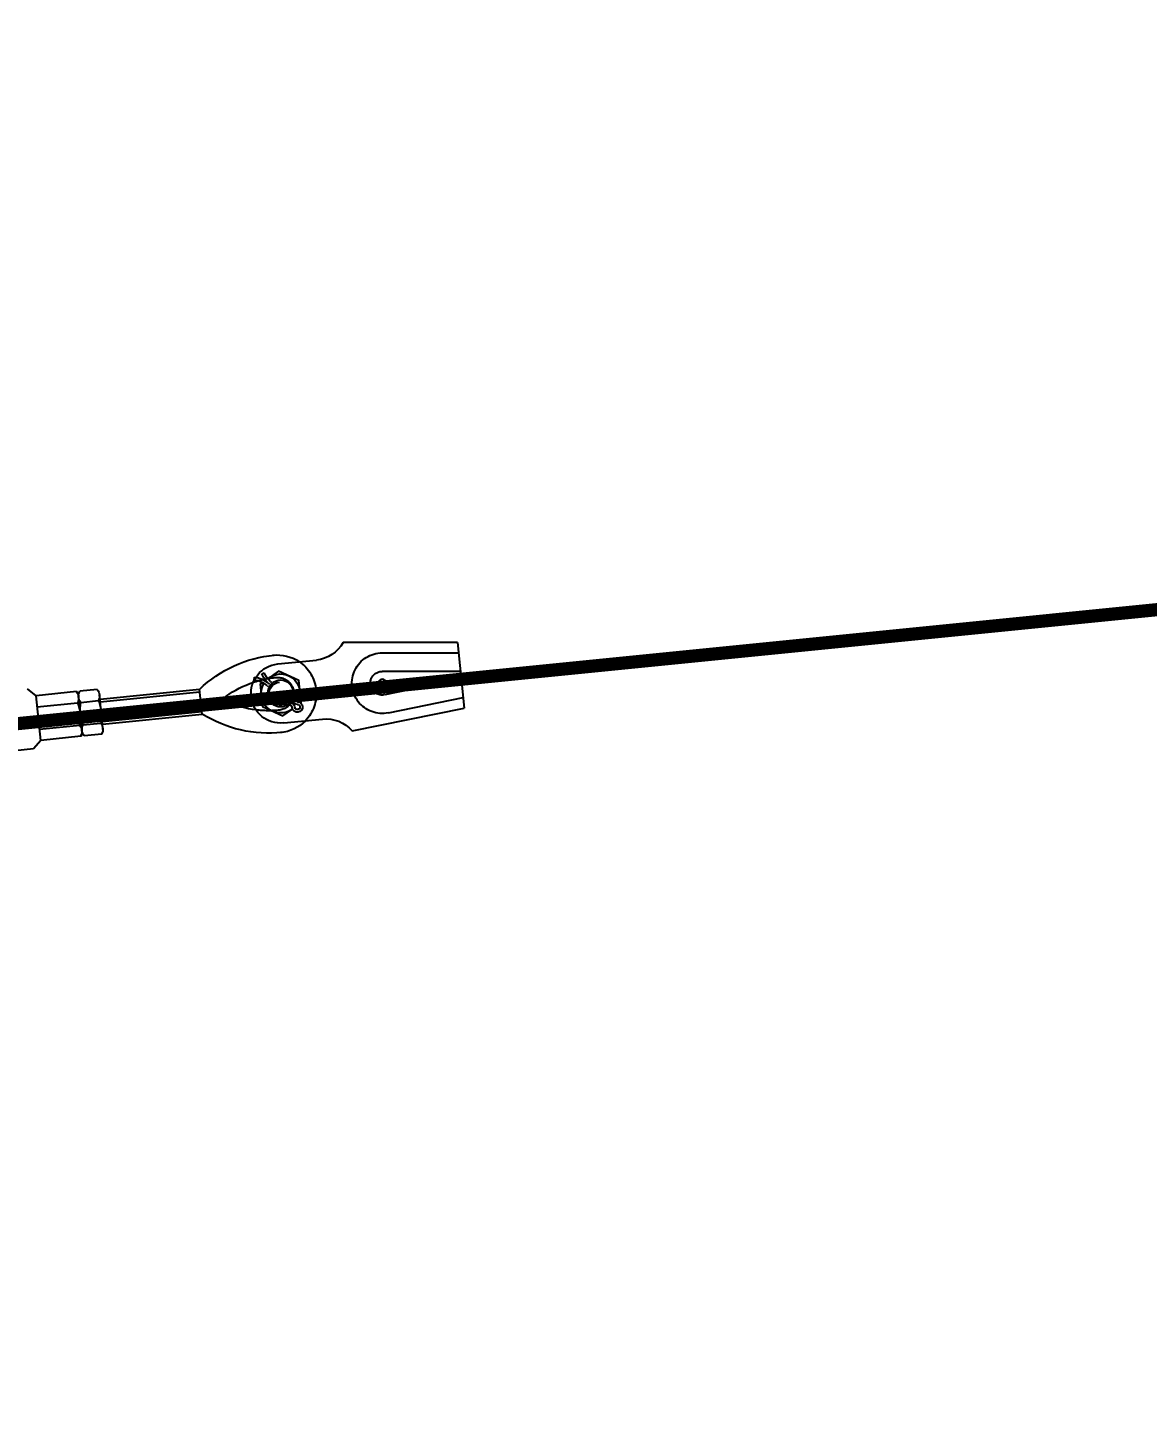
# Model space of a CAD drawing. Header units: millimetres. Extents: x -37020 to 35906, y -101 to 52234.
# Drawn here: x -151.437 to -150.587, y 319.739 to 320.787 of the extents above; entities that cross this region are included whole.
import ezdxf

# ---------------------------------------------------------------- set-up
doc = ezdxf.new("R2010")
doc.units = ezdxf.units.MM
doc.header["$PDMODE"] = 35
doc.header["$PDSIZE"] = 1
doc.linetypes.add('HIDDEN', pattern=[9.525, 6.35, -3.175])
doc.layers.add('Catenaria', color=2, linetype='Continuous')
doc.styles.add('Romans', font='romans.shx', dxfattribs={"width": 0.8})
doc.styles.get("Standard").update_dxf_attribs({"font": 'arial.ttf'})
doc.dimstyles.get("Standard").update_dxf_attribs({"dimtxt": 0.18, "dimasz": 0.18, "dimexe": 0.18, "dimexo": 0.0625, "dimgap": 0.09, "dimtad": 0, "dimtih": 1, "dimtoh": 1, "dimdec": 4, "dimzin": 0, "dimdsep": 46, "dimtxsty": 'Standard', "dimcen": 0.09, "dimadec": 0, "dimazin": 0, "dimtfac": 1, "dimtdec": 4, "dimtofl": 0, "dimtmove": 0, "dimatfit": 3, "dimfxl": 1, "dimtolj": 1, "dimtzin": 0, "dimarcsym": 0})

# ---------------------------------------------------------------- blocks, each defined once
blk = doc.blocks.new('A$C60C7134E')
at = {"layer": 'Catenaria', "color": 1}
for p, q in [((3.8922, -2.3704), (3.6453, -2.2181)), ((3.8942, -2.3786), (3.8922, -2.3704)), ((3.8942, -2.3786), (3.8763, -2.4076)), ((3.8897, -2.3858), (3.9158, -2.4019)), ((3.9203, -2.3947), (3.8942, -2.3786)), ((3.9202, -2.3973), (3.9047, -2.4225)), ((3.9203, -2.3947), (3.9202, -2.3973)), ((3.9225, -2.3961), (3.9202, -2.3973)), ((3.9339, -2.4031), (3.9225, -2.3961)), ((3.8763, -2.4076), (3.8681, -2.4095)), ((3.9024, -2.4237), (3.8763, -2.4076)), ((3.8807, -2.4003), (3.9068, -2.4165)), ((3.918, -2.4033), (3.9294, -2.4103)), ((3.9338, -2.4057), (3.9193, -2.4292)), ((3.9339, -2.4031), (3.9338, -2.4057)), ((3.9091, -2.4178), (3.9205, -2.4249)), ((3.93, -2.4119), (3.9947, -2.4518)), ((3.9311, -2.4102), (3.9958, -2.4501)), ((3.9047, -2.4225), (3.9024, -2.4237)), ((3.9047, -2.4225), (3.9046, -2.4251)), ((3.916, -2.4321), (3.9046, -2.4251)), ((3.9211, -2.4264), (3.9858, -2.4663)), ((3.9221, -2.4247), (3.9868, -2.4646)), ((3.9958, -2.4501), (3.9858, -2.4663)), ((4.0545, -2.4711), (4.0796, -2.4866)), ((4.1038, -2.4883), (4.1728, -2.5411)), ((4.0308, -2.5094), (4.056, -2.5249)), ((4.1465, -2.5837), (4.1728, -2.5411)), ((4.1465, -2.5837), (4.0683, -2.5457))]:
    blk.add_line(p, q, dxfattribs=at)
at = {"layer": 'Catenaria', "color": 1, "linetype": 'Continuous'}
for p, q in [((4.02, -2.4908), (4.0194, -2.4927)), ((4.0307, -2.491), (4.0317, -2.4908)), ((4.031, -2.493), (4.0319, -2.4928)), ((4.0233, -2.4973), (4.0246, -2.4988)), ((4.0316, -2.4949), (4.0326, -2.4947))]:
    blk.add_line(p, q, dxfattribs=at)
at = {"layer": 'Catenaria', "color": 1, "linetype": 'HIDDEN'}
for p, q in [((4.1226, -2.5127), (4.1686, -2.548)), ((4.1612, -2.5599), (4.1141, -2.5238)), ((4.1581, -2.5649), (4.1047, -2.539)), ((4.0986, -2.5516), (4.1507, -2.5769))]:
    blk.add_line(p, q, dxfattribs=at)
at = {"layer": 'Catenaria', "color": 1, "linetype": 'Continuous'}
for points in [[(4.0267, -2.4917), (4.0256, -2.4897), (4.0346, -2.4752), (4.0516, -2.4757), (4.0558, -2.4835)], [(4.0595, -2.4903), (4.0597, -2.4907), (4.0507, -2.5052), (4.0337, -2.5047), (4.0289, -2.4959)], [(4.028, -2.4941), (4.0277, -2.4936)]]:
    blk.add_lwpolyline(points, dxfattribs=at)
blk.add_circle((4.0426, -2.4902), 0.01, dxfattribs=at)
at = {"layer": 'Catenaria', "color": 1}
blk.add_circle((4.1086, -2.5309), 0.003, dxfattribs=at)
for centre, radius, start, end in [((3.9127, -2.395), 0.00755, 293.9415, 2.71), ((3.9256, -2.403), 0.00755, 113.9415, 182.71), ((3.8884, -2.3951), 0.0282, 310.7378, 345.9137), ((3.9365, -2.4247), 0.0282, 130.7378, 165.9137), ((3.9263, -2.4034), 0.00755, 293.9415, 2.71), ((3.8993, -2.4168), 0.00755, 293.9415, 2.71), ((3.9121, -2.4247), 0.00755, 113.9415, 182.71), ((3.902, -2.4035), 0.0282, 310.7378, 345.9137), ((3.9129, -2.4252), 0.00755, 293.9415, 2.71), ((4.0061, -2.5442), 0.0946, 57.8156, 96.2358), ((4.0745, -2.4333), 0.0946, 200.4157, 238.8359), ((4.0084, -2.4691), 0.0025, 88.2172, 208.4343), ((4.0745, -2.4333), 0.0776, 208.4343, 225.6363), ((4.0061, -2.5442), 0.0776, 71.0157, 88.2172), ((4.0426, -2.4902), 0.0225, 58.3258, 238.3258), ((4.0405, -2.4889), 0.0295, 18.031, 59.6552), ((4.0933, -2.4645), 0.026, 238.3258, 293.7631), ((4.0405, -2.4889), 0.0295, 236.9963, 278.6232), ((4.0424, -2.547), 0.026, 2.8884, 58.3258)]:
    blk.add_arc(centre, radius, start, end, dxfattribs=at)
at = {"layer": 'Catenaria', "color": 1, "linetype": 'HIDDEN'}
for centre, radius, start, end in [((4.0061, -2.5442), 0.0776, 57.8156, 71.0157), ((4.0405, -2.4889), 0.0125, 236.9963, 59.6552), ((4.0405, -2.4889), 0.0295, 278.6232, 18.031), ((4.0745, -2.4333), 0.0776, 225.6363, 238.8359), ((4.1086, -2.5309), 0.023, 52.5496, 244.1019), ((4.1086, -2.5309), 0.009, 52.5027, 244.1488)]:
    blk.add_arc(centre, radius, start, end, dxfattribs=at)
at = {"layer": 'Catenaria', "color": 1, "linetype": 'Continuous'}
for centre, radius, start, end in [((4.0426, -2.4902), 0.0148, 27.0246, 185.1794), ((4.0426, -2.4902), 0.00875, 328.3258, 238.3258), ((4.0585, -2.4865), 0.004, 244.3833, 142.2682), ((4.0257, -2.4735), 0.0202, 251.7275, 285.3197), ((4.0257, -2.4735), 0.0182, 251.7428, 285.8235), ((4.0367, -2.5124), 0.0202, 106.3318, 131.6477), ((4.0426, -2.4902), 0.0148, 202.5038, 359.6253), ((4.0514, -2.481), 0.005, 285.4262, 322.2682), ((4.0514, -2.481), 0.007, 286.333, 322.2682), ((4.0546, -2.4946), 0.007, 64.3833, 100.3185), ((4.0546, -2.4946), 0.005, 64.3833, 101.2249), ((4.0585, -2.4865), 0.002, 244.3833, 142.2682), ((4.0367, -2.5124), 0.0182, 106.3318, 131.6477), ((4.0426, -2.4902), 0.0148, 192.9483, 194.6943)]:
    blk.add_arc(centre, radius, start, end, dxfattribs=at)
blk = doc.blocks.new('*D253')
at = {"layer": 'Defpoints', "color": 0, "transparency": 16777216}
for p in [(-136.0816, 321.8002), (-135.9947, 320.9334), (-155.9846, 319.8044)]:
    blk.add_point(p, dxfattribs=at)
at = {"layer": 'Catenaria', "color": 3, "linetype": 'Continuous', "transparency": 16777216, "insert": (-145.622, 320.3449), "char_height": 0.5, "attachment_point": 5, "rotation": 5.7264, "style": 'Romans'}
blk.add_mtext('\\A1;20.00', dxfattribs=at)

msp = doc.modelspace()

# ---------------------------------------------------------------- linework, layer by layer
at = {"layer": 'Catenaria', "linetype": 'Continuous', "const_width": 0.01, "elevation": -11.48}
msp.add_lwpolyline([(-155.9846, 319.8044), (-69.0733, 328.4957)], dxfattribs=at)

# ---------------------------------------------------------------- block references
at = {"layer": 'Catenaria', "color": 52, "ltscale": 0.1, "true_color": 0xc8c92d, "xscale": -1, "rotation": 154.1134929100958}
msp.add_blockref('A$C60C7134E', (-155.9694, 319.8059, -11.48), dxfattribs=at)

# ---------------------------------------------------------------- texts
at = {"layer": 'Catenaria', "color": 2, "insert": (-156.098, 321.5265), "char_height": 1.25, "width": 5.852721, "attachment_point": 1, "rotation": 6.646, "style": 'Romans'}
msp.add_mtext('{\\fArial|b0|i0|c0|p34;P01VCR}', dxfattribs=at)
at = {"layer": 'Catenaria', "color": 2, "extrusion": (-0.08931, 0.004696, 0.995993), "insert": (-151.8984, 318.8221, -11.48), "char_height": 1.25, "width": 30.090962, "attachment_point": 1, "text_direction": (0.987233, 0.132834, 0.087898), "style": 'Romans'}
msp.add_mtext('{\\fArial|b0|i0|c0|p34;vía Cam. Ring.\\P\\fSegoe UI|b0|i0|c0|p34;\\H1.3x;{\\C256;87,35m}}', dxfattribs=at)

# ---------------------------------------------------------------- dimensions: what is measured, and where the dimension line sits
at = {"layer": 'Catenaria', "linetype": 'Continuous'}
dim = msp.add_linear_dim(base=(-135.9947, 320.9334), p1=(-155.9846, 319.8044, -11.48), p2=(-136.0816, 321.8002), angle=5.7264, dimstyle='Standard', override={"dimscale": 0.1, "dimtxt": 5, "dimasz": 2.5, "dimexe": 1, "dimexo": 1, "dimgap": 1.25, "dimtad": 1, "dimtih": 0, "dimtoh": 0, "dimdec": 2, "dimzin": 1, "dimtxsty": 'Romans', "dimcen": 1, "dimse1": 1, "dimse2": 1, "dimsd1": 1, "dimsd2": 1, "dimclrd": 2, "dimclre": 1, "dimclrt": 3, "dimaunit": 1, "dimadec": 3, "dimtdec": 2, "dimtix": 1, "dimtofl": 1, "dimatfit": 0, "dimtzin": 8}, dxfattribs=at)
dim.commit()
dim.dimension.update_dxf_attribs({"geometry": '*D253', "text_midpoint": (-145.5846, 319.9717), "dimtype": 161})

doc.saveas('drawing.dxf')
